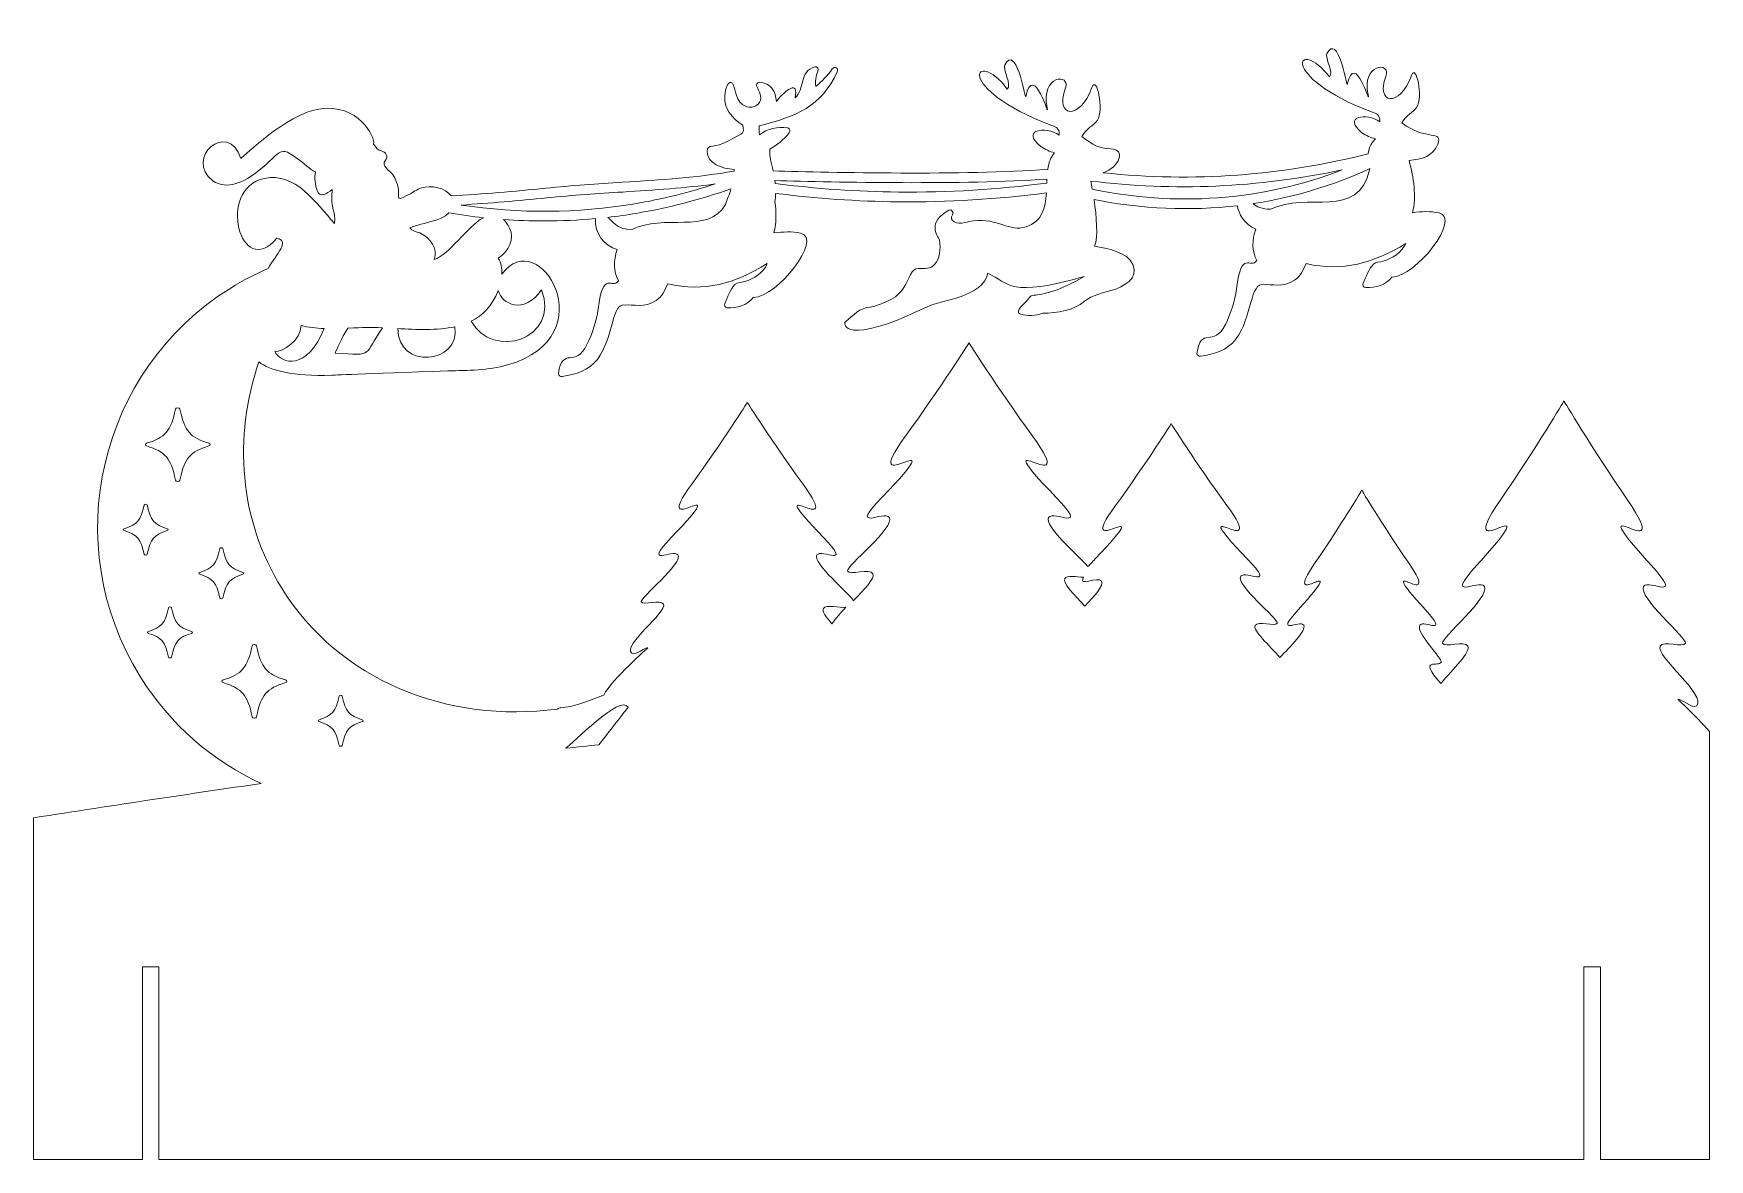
# Model space of a CAD drawing. Header units: inches. Extents: x 1873 to 2490, y -388 to -183.
# Drawn here: x 2185.2 to 2490, y -388 to -183.2 of the extents above; entities that cross this region are included whole.
import ezdxf

# ---------------------------------------------------------------- set-up
doc = ezdxf.new("R2010")
doc.units = ezdxf.units.IN
doc.header["$MEASUREMENT"] = 0
doc.layers.add('_U+0421_U+043B_U+043E_U+0439 1', color=7, linetype='Continuous')

# ---------------------------------------------------------------- blocks, each defined once
blk = doc.blocks.new('block 3')
at = {"layer": '_U+0421_U+043B_U+043E_U+0439 1', "color": 1, "lineweight": 5, "true_color": 0xff0000}
for points, knots in [([(2484.31, -304.34), (2484.55, -304.01), (2487.06, -306.14), (2487.68, -305.53), (2489.64, -303.61), (2480.17, -296.45), (2481.06, -294.66), (2481.62, -293.55), (2485.31, -295.02), (2485.68, -294.13), (2486.03, -293.3), (2476.92, -285.65), (2478.07, -283.79), (2478.96, -282.34), (2485.64, -286.82), (2479.44, -279.95), (2465.09, -264.05), (2484.47, -281.69), (2475.2, -268.15), (2468.56, -258.48), (2463.58, -250.07), (2463.58, -250.07), (2463.58, -250.07), (2458.61, -258.48), (2451.97, -268.15), (2442.69, -281.69), (2462.08, -264.05), (2447.73, -279.95), (2441.53, -286.82), (2448.21, -282.34), (2449.1, -283.79), (2450.25, -285.65), (2441.14, -293.3), (2441.49, -294.13), (2441.86, -295.02), (2445.55, -293.55), (2446.1, -294.66), (2446.65, -295.74), (2443.4, -298.79), (2441.18, -301.45), (2436.83, -296.53), (2440.86, -298.54), (2441.27, -297.57), (2441.52, -296.97), (2436.54, -292.19), (2437.38, -290.84), (2438.03, -289.78), (2442.91, -293.04), (2438.38, -288.04), (2427.9, -276.47), (2442.05, -289.3), (2435.28, -279.46), (2430.44, -272.42), (2426.81, -266.29), (2426.81, -266.29), (2426.81, -266.29), (2423.17, -272.42), (2418.33, -279.46), (2411.56, -289.3), (2425.71, -276.47), (2415.23, -288.04), (2410.71, -293.04), (2415.58, -289.78), (2416.24, -290.84), (2416.82, -291.78), (2413.74, -294.79), (2411.93, -296.72), (2409.99, -294.48), (2406.92, -291.82), (2407.41, -290.89), (2407.89, -289.98), (2411.12, -291.19), (2411.44, -290.46), (2411.74, -289.78), (2403.79, -283.48), (2404.79, -281.95), (2405.58, -280.76), (2411.41, -284.44), (2405.99, -278.79), (2393.46, -265.71), (2410.39, -280.22), (2402.29, -269.09), (2396.49, -261.13), (2392.15, -254.21), (2392.15, -254.21), (2392.15, -254.21), (2387.8, -261.13), (2382.01, -269.09), (2373.9, -280.22), (2390.83, -265.71), (2378.3, -278.79), (2377.77, -279.35), (2377.34, -279.81), (2377.01, -280.2), (2375.22, -278.1), (2368.88, -272.73), (2369.85, -271.25), (2370.75, -269.88), (2377.43, -274.1), (2371.23, -267.63), (2356.87, -252.65), (2376.26, -269.27), (2366.98, -256.52), (2360.35, -247.41), (2355.37, -239.48), (2355.37, -239.48), (2355.37, -239.48), (2350.39, -247.41), (2343.76, -256.52), (2334.48, -269.27), (2353.87, -252.65), (2339.51, -267.63), (2333.31, -274.1), (2339.99, -269.88), (2340.89, -271.25), (2342.03, -273), (2332.93, -280.21), (2333.27, -280.99), (2333.64, -281.83), (2337.34, -280.44), (2337.89, -281.49), (2338.33, -282.31), (2336.3, -284.34), (2334.33, -286.4), (2333.78, -285.19), (2326.77, -279.51), (2327.71, -278.07), (2328.49, -276.88), (2334.33, -280.56), (2328.91, -274.91), (2316.38, -261.83), (2333.31, -276.34), (2325.2, -265.21), (2319.41, -257.25), (2315.06, -250.33), (2315.06, -250.33), (2315.06, -250.33), (2310.72, -257.25), (2304.93, -265.21), (2296.82, -276.34), (2313.75, -261.83), (2301.22, -274.91), (2295.8, -280.56), (2301.63, -276.88), (2302.42, -278.07), (2303.42, -279.6), (2295.47, -285.9), (2295.77, -286.58), (2296.09, -287.31), (2299.32, -286.1), (2299.8, -287.01), (2300.58, -288.48), (2292.31, -294.38), (2294.02, -295.95), (2294.57, -296.45), (2296.75, -294.7), (2296.97, -294.97), (2296.97, -294.97), (2290.5, -300.6), (2288.93, -303.56), (2288.61, -303.68), (2288.3, -303.8), (2287.98, -303.92), (2285.82, -304.71), (2283.44, -305.7), (2281.12, -305.86), (2280.87, -305.88), (2280.68, -305.97), (2280.52, -306.09), (2260.55, -308.77), (2240.81, -300.92), (2230.38, -284.14), (2222.6, -271.64), (2221.56, -256.68), (2226.19, -242.95), (2228.24, -244.54), (2232.32, -245.62), (2239.46, -245.39), (2239.46, -245.39), (2245.13, -245.11), (2260.61, -244.6), (2264.23, -244.49), (2267.95, -244.52), (2271.45, -243.52), (2289.49, -238.39), (2277.15, -217.63), (2270.41, -227.03), (2270.45, -225.97), (2270.26, -224.95), (2269.74, -224.1), (2271.62, -222.95), (2272.79, -220.52), (2271.8, -218.64), (2271.44, -217.96), (2271.08, -217.45), (2270.7, -217.07), (2273.17, -217.25), (2275.65, -217.34), (2278.12, -217.34), (2281.23, -217.34), (2284.33, -217.19), (2287.41, -216.91), (2287.24, -219.56), (2288.97, -221.82), (2291.39, -222.54), (2290.71, -224.49), (2290.69, -226.58), (2291.6, -228.22), (2290.46, -229.92), (2288.83, -226), (2287.91, -233.34), (2287.63, -235.6), (2286.87, -237.78), (2285.89, -239.83), (2283.8, -244.19), (2281.36, -240.02), (2280.7, -245.1), (2280.66, -245.48), (2281.08, -245.65), (2281.37, -245.61), (2283.89, -245.25), (2286.17, -244.58), (2287.78, -242.5), (2290.82, -238.57), (2290.3, -231.96), (2292.95, -232.62), (2294.12, -232.45), (2296.39, -233.22), (2298.48, -231.81), (2299.57, -231.07), (2300.03, -229.92), (2300.58, -228.78), (2307.25, -230.3), (2312.75, -228.72), (2318.69, -225.1), (2318.03, -226.71), (2316.23, -227.88), (2314.54, -228.34), (2313.94, -228.51), (2313.27, -228.48), (2312.79, -228.91), (2311.97, -229.64), (2311.44, -231.37), (2310.94, -232.32), (2310.76, -232.68), (2310.99, -233.11), (2311.4, -233.12), (2313.22, -233.18), (2314.97, -232.72), (2316.14, -231.25), (2320.53, -231.2), (2328.87, -220.54), (2324.74, -219.57), (2323.24, -219.22), (2321.53, -219.3), (2319.89, -219.52), (2320.38, -217.67), (2320.34, -215.76), (2320.06, -213.83), (2320.14, -213.3), (2320.17, -212.79), (2320.19, -212.32), (2327.59, -213.26), (2335.06, -213.77), (2342.5, -213.85), (2351.48, -213.94), (2360.53, -213.39), (2369.44, -212.23), (2369.27, -214.94), (2368.71, -217.49), (2365.75, -218.41), (2362.65, -219.38), (2360.73, -216.79), (2356.13, -217.31), (2355.64, -217.37), (2355.12, -217.56), (2354.64, -217.59), (2353.13, -218.2), (2351.65, -217.16), (2352.39, -216.23), (2352.69, -215.79), (2352.15, -215.12), (2351.72, -215.36), (2347.67, -217.6), (2349.58, -219.89), (2350.02, -220.85), (2350.2, -222.4), (2350.19, -224.16), (2349.02, -225.33), (2347.94, -226.41), (2346.86, -225.72), (2345.69, -226.07), (2344.72, -226.37), (2344.26, -228.57), (2343.13, -229.98), (2342.13, -231.2), (2341.11, -231.75), (2339.68, -232.29), (2338.97, -232.55), (2338.12, -232.94), (2337.41, -232.99), (2335.51, -233.13), (2334.37, -234.45), (2332.89, -235.65), (2332.33, -236.11), (2332.93, -240.12), (2347.2, -233.17), (2350.54, -231.54), (2357.91, -231.26), (2358.77, -226.83), (2362.78, -228.75), (2362.67, -231.3), (2376.32, -227.46), (2371.84, -230.07), (2368.57, -230.78), (2367.25, -230.83), (2366.87, -230.84), (2366.5, -231.03), (2366.28, -231.35), (2365.73, -232.1), (2364.73, -232.91), (2364.51, -233.39), (2364.17, -233.75), (2364.34, -234.22), (2364.71, -234.31), (2366.08, -234.65), (2367.47, -234.58), (2368.77, -234.13), (2371.44, -234.11), (2374.4, -233.59), (2376.39, -231.94), (2377.79, -230.77), (2379.69, -230.45), (2381.42, -229.92), (2383.39, -229.32), (2386.33, -227.82), (2385.19, -225.23), (2384.19, -222.97), (2380.45, -222.31), (2378.21, -221.92), (2378.88, -220.19), (2378.57, -216.52), (2378.11, -213.44), (2386.81, -215.17), (2395.62, -215.55), (2404.18, -214.56), (2404.36, -215.98), (2405.43, -217.92), (2407.52, -218.82), (2406.83, -220.78), (2406.81, -222.88), (2407.72, -224.54), (2406.58, -226.24), (2404.95, -222.31), (2404.03, -229.66), (2403.75, -231.91), (2402.99, -234.1), (2402.01, -236.15), (2399.92, -240.5), (2397.48, -236.33), (2396.82, -241.41), (2396.78, -241.79), (2397.2, -241.96), (2397.49, -241.92), (2400.01, -241.57), (2402.29, -240.9), (2403.9, -238.81), (2406.94, -234.89), (2406.42, -228.27), (2409.07, -228.94), (2410.24, -228.76), (2412.51, -229.53), (2414.6, -228.12), (2415.69, -227.39), (2416.15, -226.23), (2416.71, -225.1), (2423.37, -226.61), (2428.87, -225.03), (2434.81, -221.42), (2434.15, -223.02), (2432.36, -224.2), (2430.66, -224.66), (2430.06, -224.82), (2429.39, -224.8), (2428.91, -225.22), (2428.09, -225.96), (2427.56, -227.68), (2427.07, -228.64), (2426.88, -229), (2427.11, -229.42), (2427.52, -229.43), (2429.35, -229.49), (2431.09, -229.04), (2432.26, -227.57), (2436.65, -227.51), (2444.99, -216.86), (2440.86, -215.88), (2439.36, -215.53), (2437.65, -215.61), (2436.01, -215.83), (2436.82, -212.77), (2436.2, -209.55), (2435.42, -206.32), (2437.61, -206.19), (2439.88, -205.53), (2440.64, -203.37), (2441.58, -200.72), (2438.6, -202.86), (2434.09, -199.52), (2434.95, -197.95), (2436.1, -197.7), (2436.82, -196.64), (2438, -194.89), (2436.71, -188.57), (2435.87, -190.86), (2433.6, -196.95), (2429.31, -195.95), (2431.17, -191.09), (2432.24, -188.24), (2426.71, -188.69), (2427.94, -194.41), (2428.47, -196.91), (2425.55, -186.03), (2424.17, -192.54), (2423.97, -192.18), (2422.48, -183.25), (2420.48, -186.86), (2420.04, -187.65), (2421.79, -190.45), (2420.92, -191.13), (2415.16, -183.62), (2411.2, -190.99), (2428.74, -197.56), (2429.4, -197.81), (2430.16, -197.89), (2430.08, -199.29), (2427.67, -197.51), (2423.19, -198.43), (2426.84, -201.28), (2427.56, -201.84), (2428.41, -202.15), (2429.29, -202.38), (2428.7, -202.96), (2428.12, -203.92), (2427.95, -205.12), (2412.48, -209.07), (2396.25, -210.34), (2379.76, -208.56), (2382.77, -207.58), (2383.96, -204.3), (2381.19, -204.21), (2378.84, -204.14), (2377.99, -203.53), (2375.9, -201.98), (2376.8, -200.36), (2377.98, -200.11), (2378.72, -199.02), (2379.94, -197.21), (2378.61, -190.69), (2377.74, -193.05), (2375.4, -199.33), (2370.98, -198.31), (2372.89, -193.29), (2374, -190.36), (2368.3, -190.82), (2369.57, -196.72), (2370.12, -199.29), (2367.1, -188.07), (2365.68, -194.79), (2365.48, -194.42), (2363.93, -185.21), (2361.87, -188.94), (2361.42, -189.75), (2363.23, -192.63), (2362.34, -193.34), (2356.4, -185.59), (2352.31, -193.19), (2370.39, -199.96), (2371.07, -200.21), (2371.85, -200.3), (2371.78, -201.75), (2369.29, -199.91), (2364.67, -200.85), (2368.43, -203.79), (2369.18, -204.37), (2370.05, -204.7), (2370.95, -204.93), (2370.21, -205.67), (2369.87, -206.73), (2369.7, -207.95), (2354.31, -209.05), (2330.45, -208.54), (2319.73, -208.22), (2319.41, -206.82), (2319.06, -205.62), (2319.15, -204.28), (2320.51, -203.53), (2321.68, -202.54), (2322.66, -201.32), (2322.88, -201.04), (2322.86, -200.51), (2322.42, -200.43), (2320.54, -200.1), (2318.74, -200.53), (2317.25, -201.69), (2317.22, -201.14), (2317.19, -200.59), (2317.18, -200.04), (2324.07, -198.32), (2328.4, -196.56), (2331.42, -190.22), (2331.72, -189.6), (2330.9, -189.14), (2330.51, -189.69), (2329.62, -190.9), (2328.62, -191.95), (2327.52, -192.89), (2327.37, -191.93), (2327.48, -191.01), (2327.9, -190.1), (2328.08, -189.7), (2327.78, -189.19), (2327.3, -189.32), (2324.5, -190.09), (2325.53, -193.42), (2323.75, -194.93), (2324.4, -191.78), (2322.14, -193.3), (2320.34, -195.6), (2320.25, -193.81), (2319.33, -192.19), (2317.23, -192.12), (2316.81, -192.1), (2316.59, -192.57), (2316.77, -192.91), (2317.19, -193.7), (2317.8, -194.83), (2317.29, -195.74), (2316.86, -196.52), (2315.79, -196.8), (2314.99, -196.56), (2312.74, -195.87), (2312.94, -193.1), (2312.54, -192.78), (2312.6, -192.07), (2311.18, -191.3), (2310.95, -194.59), (2310.79, -196.87), (2312.22, -198.67), (2314.23, -199.91), (2314.39, -201.62), (2314.88, -200.91), (2311.39, -202.88), (2309.23, -204.11), (2307.73, -203.26), (2307.73, -204.68), (2307.73, -206.9), (2310.46, -207.81), (2312.66, -207.98), (2312.66, -208.08), (2312.65, -208.18), (2312.64, -208.28), (2306.1, -209.43), (2299.38, -209.86), (2292.28, -210.31), (2287.8, -210.6), (2283.17, -210.89), (2278.39, -211.38), (2272.68, -211.97), (2266.91, -212.44), (2261.16, -212.79), (2260.23, -211.23), (2257.48, -210.83), (2255.8, -211.32), (2254.9, -211.57), (2254.29, -212.13), (2253.47, -212.54), (2250.03, -214.32), (2252.97, -212.54), (2250.52, -208.85), (2250.09, -208.21), (2248.35, -207.23), (2249.17, -206.38), (2249.86, -205.68), (2249.3, -204.71), (2248.44, -204.61), (2247.97, -204.55), (2247.53, -203.97), (2247.09, -203.38), (2247.42, -202.16), (2244.38, -195.83), (2237.14, -196.98), (2231.12, -197.94), (2223.62, -205.58), (2222.92, -205.97), (2220.63, -198.86), (2212.51, -205.97), (2217.87, -210.01), (2220.38, -211.9), (2223.75, -210.09), (2225.96, -208.36), (2230.86, -204.56), (2229.48, -202.91), (2234.96, -207.36), (2235.51, -207.8), (2235.95, -208.2), (2236.5, -208.39), (2236.31, -209.54), (2236.4, -210.71), (2236.82, -211.86), (2237.29, -213.16), (2238.59, -212.41), (2239.54, -211.63), (2239.2, -215.49), (2240.31, -215.47), (2239.96, -217.78), (2236.59, -214.02), (2232.82, -208.41), (2227.22, -209.6), (2218.46, -211.45), (2222.85, -228.27), (2229.5, -220.47), (2231.94, -221.12), (2229.45, -223.16), (2227.93, -225.96), (2225.6, -226.96), (2223.31, -228.15), (2221.09, -229.53), (2197.04, -244.49), (2189.67, -276.11), (2204.62, -300.16), (2210.11, -308.99), (2217.85, -315.57), (2226.64, -319.63), (2214.05, -321.46), (2200.33, -323.53), (2185.23, -325.86), (2185.23, -325.86), (2185.23, -388), (2185.23, -388), (2185.23, -388), (2205.04, -388), (2205.04, -388), (2205.04, -388), (2205.04, -353), (2205.04, -353), (2205.04, -353), (2208.04, -353), (2208.04, -353), (2208.04, -353), (2208.04, -388), (2208.04, -388), (2208.04, -388), (2467.21, -388), (2467.21, -388), (2467.21, -388), (2467.21, -353), (2467.21, -353), (2467.21, -353), (2470.21, -353), (2470.21, -353), (2470.21, -353), (2470.21, -388), (2470.21, -388), (2470.21, -388), (2490.03, -388), (2490.03, -388), (2490.03, -336.47), (2490.05, -327.54), (2490.05, -310.16), (2487.38, -307.18), (2484.31, -304.34), (2484.31, -304.34)], [0, 0, 0, 0, 1, 1, 1, 2, 2, 2, 3, 3, 3, 4, 4, 4, 5, 5, 5, 6, 6, 6, 7, 7, 7, 8, 8, 8, 9, 9, 9, 10, 10, 10, 11, 11, 11, 12, 12, 12, 13, 13, 13, 14, 14, 14, 15, 15, 15, 16, 16, 16, 17, 17, 17, 18, 18, 18, 19, 19, 19, 20, 20, 20, 21, 21, 21, 22, 22, 22, 23, 23, 23, 24, 24, 24, 25, 25, 25, 26, 26, 26, 27, 27, 27, 28, 28, 28, 29, 29, 29, 30, 30, 30, 31, 31, 31, 32, 32, 32, 33, 33, 33, 34, 34, 34, 35, 35, 35, 36, 36, 36, 37, 37, 37, 38, 38, 38, 39, 39, 39, 40, 40, 40, 41, 41, 41, 42, 42, 42, 43, 43, 43, 44, 44, 44, 45, 45, 45, 46, 46, 46, 47, 47, 47, 48, 48, 48, 49, 49, 49, 50, 50, 50, 51, 51, 51, 52, 52, 52, 53, 53, 53, 54, 54, 54, 55, 55, 55, 56, 56, 56, 57, 57, 57, 58, 58, 58, 59, 59, 59, 60, 60, 60, 61, 61, 61, 62, 62, 62, 63, 63, 63, 64, 64, 64, 65, 65, 65, 66, 66, 66, 67, 67, 67, 68, 68, 68, 69, 69, 69, 70, 70, 70, 71, 71, 71, 72, 72, 72, 73, 73, 73, 74, 74, 74, 75, 75, 75, 76, 76, 76, 77, 77, 77, 78, 78, 78, 79, 79, 79, 80, 80, 80, 81, 81, 81, 82, 82, 82, 83, 83, 83, 84, 84, 84, 85, 85, 85, 86, 86, 86, 87, 87, 87, 88, 88, 88, 89, 89, 89, 90, 90, 90, 91, 91, 91, 92, 92, 92, 93, 93, 93, 94, 94, 94, 95, 95, 95, 96, 96, 96, 97, 97, 97, 98, 98, 98, 99, 99, 99, 100, 100, 100, 101, 101, 101, 102, 102, 102, 103, 103, 103, 104, 104, 104, 105, 105, 105, 106, 106, 106, 107, 107, 107, 108, 108, 108, 109, 109, 109, 110, 110, 110, 111, 111, 111, 112, 112, 112, 113, 113, 113, 114, 114, 114, 115, 115, 115, 116, 116, 116, 117, 117, 117, 118, 118, 118, 119, 119, 119, 120, 120, 120, 121, 121, 121, 122, 122, 122, 123, 123, 123, 124, 124, 124, 125, 125, 125, 126, 126, 126, 127, 127, 127, 128, 128, 128, 129, 129, 129, 130, 130, 130, 131, 131, 131, 132, 132, 132, 133, 133, 133, 134, 134, 134, 135, 135, 135, 136, 136, 136, 137, 137, 137, 138, 138, 138, 139, 139, 139, 140, 140, 140, 141, 141, 141, 142, 142, 142, 143, 143, 143, 144, 144, 144, 145, 145, 145, 146, 146, 146, 147, 147, 147, 148, 148, 148, 149, 149, 149, 150, 150, 150, 151, 151, 151, 152, 152, 152, 153, 153, 153, 154, 154, 154, 155, 155, 155, 156, 156, 156, 157, 157, 157, 158, 158, 158, 159, 159, 159, 160, 160, 160, 161, 161, 161, 162, 162, 162, 163, 163, 163, 164, 164, 164, 165, 165, 165, 166, 166, 166, 167, 167, 167, 168, 168, 168, 169, 169, 169, 170, 170, 170, 171, 171, 171, 172, 172, 172, 173, 173, 173, 174, 174, 174, 175, 175, 175, 176, 176, 176, 177, 177, 177, 178, 178, 178, 179, 179, 179, 180, 180, 180, 181, 181, 181, 182, 182, 182, 183, 183, 183, 184, 184, 184, 185, 185, 185, 186, 186, 186, 187, 187, 187, 188, 188, 188, 189, 189, 189, 190, 190, 190, 191, 191, 191, 192, 192, 192, 193, 193, 193, 194, 194, 194, 195, 195, 195, 196, 196, 196, 197, 197, 197, 198, 198, 198, 199, 199, 199, 200, 200, 200, 201, 201, 201, 202, 202, 202, 203, 203, 203, 204, 204, 204, 205, 205, 205, 206, 206, 206, 207, 207, 207, 208, 208, 208, 209, 209, 209, 210, 210, 210, 211, 211, 211, 212, 212, 212, 213, 213, 213, 214, 214, 214, 215, 215, 215, 216, 216, 216, 217, 217, 217, 218, 218, 218, 219, 219, 219, 220, 220, 220, 221, 221, 221, 222, 222, 222, 223, 223, 223, 224, 224, 224, 224]), ([(2369.55, -209.73), (2369.54, -209.96), (2369.53, -210.2), (2369.52, -210.44), (2360.59, -211.62), (2351.52, -212.18), (2342.52, -212.08), (2335.05, -212.01), (2327.55, -211.48), (2320.12, -210.52), (2320.11, -210.34), (2320.09, -210.16), (2320.06, -209.99), (2331.04, -210.31), (2354.44, -210.77), (2369.55, -209.73)], [0, 0, 0, 0, 1, 1, 1, 2, 2, 2, 3, 3, 3, 4, 4, 4, 5, 5, 5, 5]), ([(2423.23, -208.04), (2408.41, -213.8), (2392.76, -214.67), (2377.8, -211.58), (2377.7, -211.02), (2377.61, -210.51), (2377.52, -210.08), (2392.57, -211.93), (2407.96, -211.32), (2423.23, -208.04)], [0, 0, 0, 0, 1, 1, 1, 2, 2, 2, 3, 3, 3, 3]), ([(2428.28, -207.82), (2428.28, -207.83), (2428.29, -207.84), (2428.29, -207.85), (2426.15, -217.4), (2416.76, -211.83), (2410.22, -215.22), (2408.65, -215.2), (2407.71, -214.71), (2407.05, -214.18), (2414.39, -213.06), (2421.47, -210.94), (2428.28, -207.82)], [0, 0, 0, 0, 1, 1, 1, 2, 2, 2, 3, 3, 3, 4, 4, 4, 4]), ([(2278.57, -213.14), (2283.32, -212.65), (2287.93, -212.36), (2292.4, -212.07), (2298.2, -211.7), (2303.75, -211.35), (2309.19, -210.61), (2304.4, -212.18), (2299.49, -213.39), (2294.56, -214.21), (2284.16, -215.95), (2273.59, -216.03), (2263.01, -214.44), (2268.2, -214.11), (2273.42, -213.67), (2278.57, -213.14)], [0, 0, 0, 0, 1, 1, 1, 2, 2, 2, 3, 3, 3, 4, 4, 4, 5, 5, 5, 5]), ([(2311.09, -214.37), (2307.8, -219.87), (2299.85, -215.93), (2294.1, -218.9), (2291.22, -218.87), (2290.46, -217.26), (2289.66, -216.68), (2291.39, -216.48), (2293.13, -216.24), (2294.85, -215.95), (2300.68, -214.98), (2306.47, -213.47), (2312.08, -211.47), (2311.78, -212.49), (2311.42, -213.35), (2311.09, -214.37)], [0, 0, 0, 0, 1, 1, 1, 2, 2, 2, 3, 3, 3, 4, 4, 4, 5, 5, 5, 5]), ([(2260.77, -215.87), (2262.86, -216.22), (2264.95, -216.51), (2267.04, -216.74), (2264.08, -218.4), (2260.88, -223.41), (2258.11, -224.36), (2258.76, -222.25), (2257.56, -220.57), (2255.48, -219.47), (2254.79, -219.36), (2254.18, -219.07), (2253.65, -218.61), (2255.88, -217.63), (2259.3, -217.43), (2260.77, -215.87)], [0, 0, 0, 0, 1, 1, 1, 2, 2, 2, 3, 3, 3, 4, 4, 4, 5, 5, 5, 5]), ([(2269.76, -229.96), (2270.36, -232.47), (2274.36, -234.49), (2277.63, -229.87), (2281.01, -238.81), (2268.7, -242.73), (2264.84, -235.53), (2266.89, -234.52), (2268.61, -232.94), (2269.76, -229.96)], [0, 0, 0, 0, 1, 1, 1, 2, 2, 2, 3, 3, 3, 3]), ([(2233.88, -236.35), (2235.23, -236.68), (2236.64, -236.85), (2238.1, -236.91), (2234.92, -244.58), (2230.34, -243.43), (2229.1, -241.06), (2230.56, -241.15), (2233.92, -239.05), (2233.88, -236.35)], [0, 0, 0, 0, 1, 1, 1, 2, 2, 2, 3, 3, 3, 3]), ([(2242.41, -236.84), (2245.35, -236.73), (2246.42, -236.64), (2248.67, -236.74), (2248.67, -236.74), (2248.67, -236.77), (2248.67, -236.77), (2245.13, -241.84), (2247.44, -241.86), (2240.09, -241.36), (2240.44, -240.59), (2241.16, -238.74), (2242.41, -236.84)], [0, 0, 0, 0, 1, 1, 1, 2, 2, 2, 3, 3, 3, 4, 4, 4, 4]), ([(2261.88, -236.56), (2262.86, -243.4), (2251.46, -244.44), (2251.46, -236.89), (2254.84, -237.09), (2258.6, -237.28), (2261.88, -236.56)], [0, 0, 0, 0, 1, 1, 1, 2, 2, 2, 2]), ([(2205.8, -257.76), (2209.18, -256.7), (2210.24, -255.58), (2211.04, -251.54), (2211.1, -251.22), (2211.8, -251.22), (2211.86, -251.54), (2212.66, -255.58), (2213.71, -256.7), (2217.1, -257.76), (2217.41, -257.86), (2217.41, -258.15), (2217.1, -258.25), (2213.71, -259.31), (2212.66, -260.43), (2211.86, -264.47), (2211.8, -264.78), (2211.1, -264.78), (2211.04, -264.47), (2210.24, -260.43), (2209.18, -259.31), (2205.8, -258.25), (2205.49, -258.15), (2205.49, -257.86), (2205.8, -257.76)], [0, 0, 0, 0, 1, 1, 1, 2, 2, 2, 3, 3, 3, 4, 4, 4, 5, 5, 5, 6, 6, 6, 7, 7, 7, 8, 8, 8, 8]), ([(2205.35, -277.95), (2204.79, -275.15), (2204.06, -274.37), (2201.72, -273.64), (2201.5, -273.57), (2201.5, -273.37), (2201.72, -273.3), (2204.06, -272.56), (2204.79, -271.78), (2205.35, -268.99), (2205.39, -268.77), (2205.87, -268.77), (2205.91, -268.99), (2206.47, -271.78), (2207.2, -272.56), (2209.54, -273.3), (2209.76, -273.37), (2209.76, -273.57), (2209.54, -273.64), (2207.2, -274.37), (2206.47, -275.15), (2205.91, -277.95), (2205.87, -278.17), (2205.39, -278.17), (2205.35, -277.95)], [0, 0, 0, 0, 1, 1, 1, 2, 2, 2, 3, 3, 3, 4, 4, 4, 5, 5, 5, 6, 6, 6, 7, 7, 7, 8, 8, 8, 8]), ([(2219.1, -285.89), (2218.55, -283.09), (2217.82, -282.31), (2215.47, -281.57), (2215.26, -281.51), (2215.26, -281.31), (2215.47, -281.24), (2217.82, -280.5), (2218.55, -279.72), (2219.1, -276.92), (2219.15, -276.71), (2219.63, -276.71), (2219.67, -276.92), (2220.23, -279.72), (2220.96, -280.5), (2223.3, -281.24), (2223.52, -281.31), (2223.52, -281.51), (2223.3, -281.57), (2220.96, -282.31), (2220.23, -283.09), (2219.67, -285.89), (2219.63, -286.1), (2219.15, -286.1), (2219.1, -285.89)], [0, 0, 0, 0, 1, 1, 1, 2, 2, 2, 3, 3, 3, 4, 4, 4, 5, 5, 5, 6, 6, 6, 7, 7, 7, 8, 8, 8, 8]), ([(2376.43, -287.36), (2374.45, -285.27), (2372.36, -283.2), (2372.8, -282.37), (2373.17, -281.68), (2374.93, -282.05), (2376.18, -282.14), (2375.09, -283.98), (2378.84, -281.89), (2379.46, -282.83), (2379.95, -283.59), (2378.24, -285.53), (2376.43, -287.36)], [0, 0, 0, 0, 1, 1, 1, 2, 2, 2, 3, 3, 3, 4, 4, 4, 4]), ([(2213.95, -292.33), (2211.61, -293.07), (2210.88, -293.85), (2210.32, -296.65), (2210.28, -296.86), (2209.8, -296.86), (2209.76, -296.65), (2209.2, -293.85), (2208.47, -293.07), (2206.13, -292.33), (2205.91, -292.27), (2205.91, -292.07), (2206.13, -292), (2208.47, -291.26), (2209.2, -290.48), (2209.76, -287.68), (2209.8, -287.47), (2210.28, -287.47), (2210.32, -287.68), (2210.88, -290.48), (2211.61, -291.26), (2213.95, -292), (2214.17, -292.07), (2214.17, -292.27), (2213.95, -292.33)], [0, 0, 0, 0, 1, 1, 1, 2, 2, 2, 3, 3, 3, 4, 4, 4, 5, 5, 5, 6, 6, 6, 7, 7, 7, 8, 8, 8, 8]), ([(2330.45, -290.57), (2329.37, -289.36), (2328.62, -288.34), (2328.9, -287.82), (2329.35, -286.97), (2331.91, -287.75), (2332.98, -287.58), (2332, -288.62), (2331.07, -289.66), (2330.45, -290.57)], [0, 0, 0, 0, 1, 1, 1, 2, 2, 2, 3, 3, 3, 3]), ([(2231.03, -301.29), (2227.65, -302.35), (2226.6, -303.47), (2225.79, -307.51), (2225.73, -307.82), (2225.04, -307.82), (2224.98, -307.51), (2224.17, -303.47), (2223.12, -302.35), (2219.74, -301.29), (2219.42, -301.19), (2219.42, -300.9), (2219.74, -300.8), (2223.12, -299.73), (2224.17, -298.61), (2224.98, -294.58), (2225.04, -294.26), (2225.73, -294.26), (2225.79, -294.58), (2226.6, -298.61), (2227.65, -299.73), (2231.03, -300.8), (2231.35, -300.9), (2231.35, -301.19), (2231.03, -301.29)], [0, 0, 0, 0, 1, 1, 1, 2, 2, 2, 3, 3, 3, 4, 4, 4, 5, 5, 5, 6, 6, 6, 7, 7, 7, 8, 8, 8, 8]), ([(2245, -308.38), (2242.65, -309.12), (2241.93, -309.9), (2241.37, -312.7), (2241.33, -312.91), (2240.84, -312.91), (2240.8, -312.7), (2240.24, -309.9), (2239.51, -309.12), (2237.17, -308.38), (2236.95, -308.32), (2236.95, -308.12), (2237.17, -308.05), (2239.51, -307.31), (2240.24, -306.53), (2240.8, -303.74), (2240.84, -303.52), (2241.33, -303.52), (2241.37, -303.74), (2241.93, -306.53), (2242.65, -307.31), (2245, -308.05), (2245.22, -308.12), (2245.22, -308.32), (2245, -308.38)], [0, 0, 0, 0, 1, 1, 1, 2, 2, 2, 3, 3, 3, 4, 4, 4, 5, 5, 5, 6, 6, 6, 7, 7, 7, 8, 8, 8, 8]), ([(2288.06, -312.58), (2286.09, -312.79), (2284.08, -313), (2282.04, -313.23), (2283.16, -312.45), (2292.05, -303.28), (2293.37, -305.77), (2293.37, -305.77), (2290.4, -309.58), (2288.06, -312.58)], [0, 0, 0, 0, 1, 1, 1, 2, 2, 2, 3, 3, 3, 3])]:
    blk.add_open_spline(points, degree=3, knots=knots, dxfattribs=at)
blk = doc.blocks.new('block 2')
at = {"layer": '_U+0421_U+043B_U+043E_U+0439 1'}
blk.add_blockref('block 3', (0, 0), dxfattribs=at)

msp = doc.modelspace()

# ---------------------------------------------------------------- block references
at = {"layer": '_U+0421_U+043B_U+043E_U+0439 1'}
msp.add_blockref('block 2', (0, 0), dxfattribs=at)

doc.saveas('drawing.dxf')
